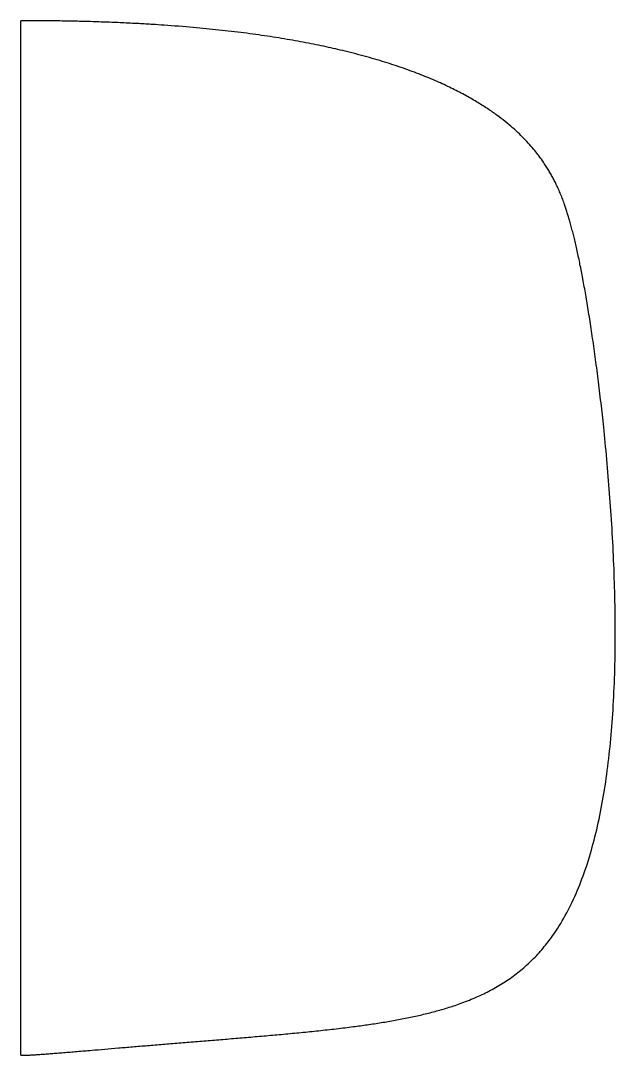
# Model space of a CAD drawing. Header units: inches. Extents: x 0 to 18.7, y -19.9 to 12.7.
import ezdxf

# ---------------------------------------------------------------- set-up
doc = ezdxf.new("R2010")
doc.units = ezdxf.units.IN
doc.layers.get('0').update_dxf_attribs({"linetype": 'CONTINUOUS'})

msp = doc.modelspace()

# ---------------------------------------------------------------- linework, layer by layer
msp.add_line((0, -19.906), (0, 12.683))
msp.add_open_spline([(0, -19.906), (0.164, -19.906), (0.681, -19.88), (2.027, -19.764), (4.819, -19.518), (9.167, -19.198), (13.414, -18.733), (16.671, -17.34), (18.462, -13.352), (18.949, -7.469), (18.587, -1.203), (17.924, 3.817), (17.362, 6.444), (16.921, 7.635), (16.003, 9.131), (13.673, 10.843), (9.868, 12.061), (5.548, 12.569), (1.966, 12.683), (0, 12.683)], degree=5)

doc.saveas('drawing.dxf')
